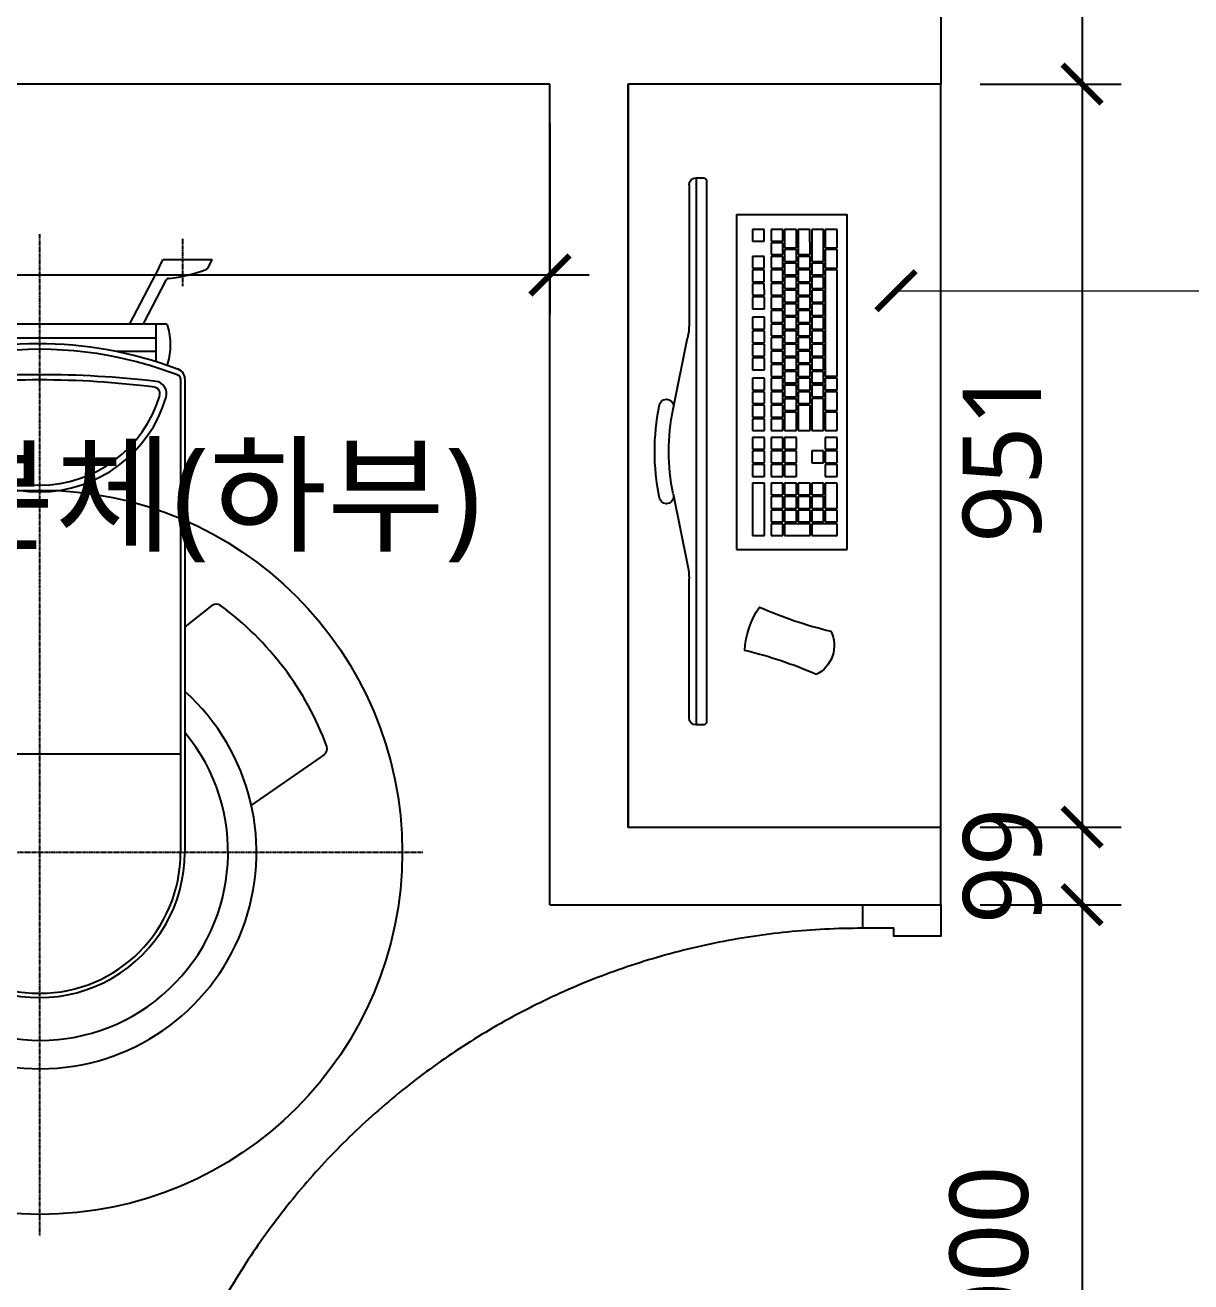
# Model space of a CAD drawing. Header units: metres. Extents: x 11578468 to 47831421, y -58341524 to -14256839.
# Drawn here: x 23882007 to 23883497, y -29084175 to -29082567 of the extents above; entities that cross this region are included whole.
import ezdxf

# ---------------------------------------------------------------- set-up
doc = ezdxf.new("R2010")
doc.units = ezdxf.units.M
doc.header["$LTSCALE"] = 50
doc.header["$MEASUREMENT"] = 0
doc.linetypes.add('CENTER2', pattern=[28.575, 19.05, -3.175, 3.175, -3.175])
doc.linetypes.add('CENTERX2', pattern=[4, 2.5, -0.5, 0.5, -0.5])
doc.layers.get('0').update_dxf_attribs({"linetype": 'CONTINUOUS'})
doc.layers.get('DEFPOINTS').update_dxf_attribs({"linetype": 'CONTINUOUS'})
for name, color, linetype in [('TEX', 7, 'CONTINUOUS'), ('wall', 3, 'CONTINUOUS'), ('WIN', 4, 'CONTINUOUS'), ('家具', 251, 'CONTINUOUS'), ('가구', 6, 'CONTINUOUS')]:
    doc.layers.add(name, color=color, linetype=linetype)
doc.layers.add('text', color=7, linetype='CONTINUOUS', lineweight=0)
doc.layers.add('wall2', color=3, linetype='CONTINUOUS', lineweight=25)
doc.styles.add('HY 울릉도 L', font='malgun.ttf')
doc.styles.add('JT1', font='malgun.ttf')
doc.dimstyles.new('사본 50', dxfattribs={"dimscale": 50, "dimtxt": 2, "dimasz": 1, "dimexe": 1, "dimexo": 1, "dimgap": 1, "dimtad": 1, "dimdec": 0, "dimrnd": 0.05, "dimdsep": 46, "dimlunit": 6, "dimtxsty": 'HY 울릉도 L', "dimblk": 'ARCHTICK', "dimcen": 2.5, "dimdle": 1, "dimclrd": 133, "dimclre": 133, "dimclrt": 30, "dimadec": 0, "dimazin": 0, "dimtfac": 1, "dimtdec": 0, "dimtix": 1, "dimtmove": 2, "dimatfit": 3, "dimldrblk": 'ARCHTICK', "dimfxl": 1, "dimlwd": -1, "dimlwe": -1, "dimarcsym": 0})

# ---------------------------------------------------------------- blocks, each defined once
blk = doc.blocks.new('A$C6A105BC0')
for p, q in [((224.6, 104.4), (224.6, 246)), ((224.6, 246), (653.1, 246)), ((653.1, 104.4), (653.1, 246)), ((242.4, 233.2), (257.5, 233.2)), ((242.4, 200.8), (242.4, 233.2)), ((257.5, 233.2), (257.5, 200.8)), ((259.7, 218.1), (259.7, 233.2)), ((259.7, 233.2), (274.8, 233.2)), ((274.8, 233.2), (274.8, 218.1)), ((277, 233.2), (309.5, 233.2)), ((277, 218.1), (277, 233.2)), ((309.5, 233.2), (309.5, 218.1)), ((318.1, 233.2), (333.3, 233.2)), ((318.1, 218.1), (318.1, 233.2)), ((333.3, 233.2), (333.3, 218.1)), ((335.4, 218.1), (335.4, 233.2)), ((335.4, 233.2), (350.6, 233.2)), ((350.6, 233.2), (350.6, 218.1)), ((352.8, 233.2), (367.9, 233.2)), ((352.8, 218.1), (352.8, 233.2)), ((367.9, 233.2), (367.9, 218.1)), ((376.6, 233.2), (400.4, 233.2)), ((376.6, 218.1), (376.6, 233.2)), ((400.4, 233.2), (400.4, 218.1)), ((402.5, 233.2), (426.3, 233.2)), ((402.5, 218.1), (402.5, 233.2)), ((426.3, 233.2), (426.3, 218.1)), ((428.5, 233.2), (428.5, 218.1)), ((428.5, 233.2), (443.7, 233.2)), ((443.7, 233.2), (443.7, 218.1)), ((445.8, 233.2), (445.8, 218.1)), ((445.8, 233.2), (582.2, 233.2)), ((582.2, 233.2), (582.2, 218.1)), ((584.3, 233.2), (608.2, 233.2)), ((584.3, 218.1), (584.3, 233.2)), ((608.2, 233.2), (608.2, 218.1)), ((610.3, 233.2), (634.1, 233.2)), ((610.3, 218.1), (610.3, 233.2)), ((634.1, 233.2), (634.1, 218.1)), ((274.8, 218.1), (259.7, 218.1)), ((259.7, 200.8), (259.7, 215.9)), ((259.7, 215.9), (274.8, 215.9)), ((274.8, 215.9), (274.8, 200.8)), ((309.5, 218.1), (277, 218.1)), ((277, 215.9), (292.2, 215.9)), ((277, 200.8), (277, 215.9)), ((292.2, 215.9), (292.2, 200.8)), ((294.3, 215.9), (309.5, 215.9)), ((294.3, 200.8), (294.3, 215.9)), ((309.5, 215.9), (309.5, 200.8)), ((333.3, 218.1), (318.1, 218.1)), ((350.6, 218.1), (335.4, 218.1)), ((335.4, 215.9), (350.6, 215.9)), ((335.4, 200.8), (335.4, 215.9)), ((350.6, 215.9), (350.6, 200.8)), ((367.9, 218.1), (352.8, 218.1)), ((400.4, 218.1), (376.6, 218.1)), ((376.6, 215.9), (417.7, 215.9)), ((376.6, 200.8), (376.6, 215.9)), ((426.3, 218.1), (402.5, 218.1)), ((417.7, 215.9), (417.7, 200.8)), ((419.9, 215.9), (435, 215.9)), ((419.9, 200.8), (419.9, 215.9)), ((443.7, 218.1), (428.5, 218.1)), ((435, 200.8), (435, 215.9)), ((437.2, 215.9), (452.3, 215.9)), ((437.2, 215.9), (437.2, 200.8)), ((582.2, 218.1), (445.8, 218.1)), ((452.3, 215.9), (452.3, 200.8)), ((454.5, 200.8), (454.5, 215.9)), ((454.5, 215.9), (469.6, 215.9)), ((469.6, 215.9), (469.6, 200.8)), ((471.8, 200.8), (471.8, 215.9)), ((471.8, 215.9), (487, 215.9)), ((487, 215.9), (487, 200.8)), ((489.1, 215.9), (504.3, 215.9)), ((489.1, 200.8), (489.1, 215.9)), ((504.3, 215.9), (504.3, 200.8)), ((506.4, 215.9), (521.6, 215.9)), ((506.4, 200.8), (506.4, 215.9)), ((521.6, 215.9), (521.6, 200.8)), ((523.7, 215.9), (538.9, 215.9)), ((523.7, 200.8), (523.7, 215.9)), ((538.9, 215.9), (538.9, 200.8)), ((541.1, 215.9), (556.2, 215.9)), ((541.1, 200.8), (541.1, 215.9)), ((556.2, 215.9), (556.2, 200.8)), ((558.4, 215.9), (573.5, 215.9)), ((558.4, 200.8), (558.4, 215.9)), ((573.5, 215.9), (573.5, 200.8)), ((575.7, 215.9), (590.8, 215.9)), ((575.7, 200.8), (575.7, 215.9)), ((608.2, 218.1), (584.3, 218.1)), ((590.8, 215.9), (590.8, 200.8)), ((593, 215.9), (634.1, 215.9)), ((593, 200.8), (593, 215.9)), ((634.1, 218.1), (610.3, 218.1)), ((634.1, 215.9), (634.1, 200.8)), ((257.5, 200.8), (242.4, 200.8)), ((242.4, 198.6), (257.5, 198.6)), ((242.4, 166.1), (242.4, 198.6)), ((257.5, 198.6), (257.5, 166.1)), ((274.8, 200.8), (259.7, 200.8)), ((259.7, 198.6), (274.8, 198.6)), ((259.7, 183.4), (259.7, 198.6)), ((274.8, 198.6), (274.8, 183.4)), ((292.2, 200.8), (277, 200.8)), ((277, 198.6), (292.2, 198.6)), ((277, 183.4), (277, 198.6)), ((292.2, 198.6), (292.2, 183.4)), ((309.5, 200.8), (294.3, 200.8)), ((294.3, 198.6), (309.5, 198.6)), ((294.3, 183.4), (294.3, 198.6)), ((309.5, 198.6), (309.5, 183.4)), ((350.6, 200.8), (335.4, 200.8)), ((417.7, 200.8), (376.6, 200.8)), ((376.6, 198.6), (409, 198.6)), ((376.6, 183.4), (376.6, 198.6)), ((409, 198.6), (409, 183.4)), ((411.2, 198.6), (426.3, 198.6)), ((411.2, 183.4), (411.2, 198.6)), ((435, 200.8), (419.9, 200.8)), ((426.3, 198.6), (426.3, 183.4)), ((428.5, 198.6), (443.7, 198.6)), ((428.5, 183.4), (428.5, 198.6)), ((452.3, 200.8), (437.2, 200.8)), ((443.7, 198.6), (443.7, 183.4)), ((445.8, 198.6), (461, 198.6)), ((445.8, 183.4), (445.8, 198.6)), ((469.6, 200.8), (454.5, 200.8)), ((461, 198.6), (461, 183.4)), ((463.1, 183.4), (463.1, 198.6)), ((463.1, 198.6), (478.3, 198.6)), ((487, 200.8), (471.8, 200.8)), ((478.3, 198.6), (478.3, 183.4)), ((480.5, 198.6), (495.6, 198.6)), ((480.5, 183.4), (480.5, 198.6)), ((504.3, 200.8), (489.1, 200.8)), ((495.6, 198.6), (495.6, 183.4)), ((497.8, 198.6), (512.9, 198.6)), ((497.8, 183.4), (497.8, 198.6)), ((521.6, 200.8), (506.4, 200.8)), ((512.9, 198.6), (512.9, 183.4)), ((515.1, 198.6), (530.2, 198.6)), ((515.1, 183.4), (515.1, 198.6)), ((538.9, 200.8), (523.7, 200.8)), ((530.2, 198.6), (530.2, 183.4)), ((532.4, 198.6), (547.6, 198.6)), ((532.4, 183.4), (532.4, 198.6)), ((556.2, 200.8), (541.1, 200.8)), ((547.6, 198.6), (547.6, 183.4)), ((549.7, 183.4), (549.7, 198.6)), ((549.7, 198.6), (564.9, 198.6)), ((573.5, 200.8), (558.4, 200.8)), ((564.9, 198.6), (564.9, 183.4)), ((567, 198.6), (582.2, 198.6)), ((567, 183.4), (567, 198.6)), ((590.8, 200.8), (575.7, 200.8)), ((582.2, 198.6), (582.2, 183.4)), ((584.3, 198.6), (599.5, 198.6)), ((584.3, 183.4), (584.3, 198.6)), ((634.1, 200.8), (593, 200.8)), ((599.5, 198.6), (599.5, 183.4)), ((601.7, 198.6), (634.1, 198.6)), ((601.7, 183.4), (601.7, 198.6)), ((634.1, 198.6), (634.1, 183.4)), ((274.8, 183.4), (259.7, 183.4)), ((259.7, 181.3), (274.8, 181.3)), ((259.7, 166.1), (259.7, 181.3)), ((274.8, 181.3), (274.8, 166.1)), ((292.2, 183.4), (277, 183.4)), ((277, 181.3), (292.2, 181.3)), ((277, 166.1), (277, 181.3)), ((292.2, 181.3), (292.2, 166.1)), ((309.5, 183.4), (294.3, 183.4)), ((294.3, 181.3), (309.5, 181.3)), ((294.3, 166.1), (294.3, 181.3)), ((309.5, 181.3), (309.5, 166.1)), ((318.1, 181.3), (333.3, 181.3)), ((318.1, 166.1), (318.1, 181.3)), ((333.3, 181.3), (333.3, 166.1)), ((335.4, 181.3), (350.6, 181.3)), ((335.4, 166.1), (335.4, 181.3)), ((350.6, 181.3), (350.6, 166.1)), ((352.8, 181.3), (367.9, 181.3)), ((352.8, 166.1), (352.8, 181.3)), ((367.9, 181.3), (367.9, 166.1)), ((409, 183.4), (376.6, 183.4)), ((376.6, 181.3), (400.4, 181.3)), ((376.6, 166.1), (376.6, 181.3)), ((400.4, 181.3), (400.4, 166.1)), ((402.5, 181.3), (417.7, 181.3)), ((402.5, 166.1), (402.5, 181.3)), ((426.3, 183.4), (411.2, 183.4)), ((417.7, 166.1), (417.7, 181.3)), ((419.9, 181.3), (435, 181.3)), ((419.9, 166.1), (419.9, 181.3)), ((443.7, 183.4), (428.5, 183.4)), ((435, 166.1), (435, 181.3)), ((437.2, 181.3), (452.3, 181.3)), ((437.2, 181.3), (437.2, 166.1)), ((461, 183.4), (445.8, 183.4)), ((452.3, 181.3), (452.3, 166.1)), ((454.5, 181.3), (469.6, 181.3)), ((454.5, 166.1), (454.5, 181.3)), ((478.3, 183.4), (463.1, 183.4)), ((469.6, 181.3), (469.6, 166.1)), ((471.8, 166.1), (471.8, 181.3)), ((471.8, 181.3), (487, 181.3)), ((495.6, 183.4), (480.5, 183.4)), ((487, 181.3), (487, 166.1)), ((489.1, 166.1), (489.1, 181.3)), ((489.1, 181.3), (504.3, 181.3)), ((512.9, 183.4), (497.8, 183.4)), ((504.3, 181.3), (504.3, 166.1)), ((506.4, 166.1), (506.4, 181.3)), ((506.4, 181.3), (521.6, 181.3)), ((530.2, 183.4), (515.1, 183.4)), ((521.6, 181.3), (521.6, 166.1)), ((523.7, 181.3), (538.9, 181.3)), ((523.7, 166.1), (523.7, 181.3)), ((547.6, 183.4), (532.4, 183.4)), ((538.9, 181.3), (538.9, 166.1)), ((541.1, 181.3), (556.2, 181.3)), ((541.1, 166.1), (541.1, 181.3)), ((564.9, 183.4), (549.7, 183.4)), ((556.2, 181.3), (556.2, 166.1)), ((558.4, 181.3), (573.5, 181.3)), ((558.4, 166.1), (558.4, 181.3)), ((582.2, 183.4), (567, 183.4)), ((573.5, 181.3), (573.5, 166.1)), ((575.7, 181.3), (590.8, 181.3)), ((575.7, 166.1), (575.7, 181.3)), ((599.5, 183.4), (584.3, 183.4)), ((590.8, 181.3), (590.8, 166.1)), ((593, 181.3), (608.2, 181.3)), ((593, 166.1), (593, 181.3)), ((634.1, 183.4), (601.7, 183.4)), ((608.2, 181.3), (608.2, 166.1)), ((610.3, 181.3), (634.1, 181.3)), ((610.3, 166.1), (610.3, 181.3)), ((634.1, 181.3), (634.1, 166.1)), ((257.5, 166.1), (242.4, 166.1)), ((242.4, 164), (257.5, 164)), ((242.4, 148.8), (242.4, 164)), ((257.5, 164), (257.5, 148.8)), ((274.8, 166.1), (259.7, 166.1)), ((259.7, 148.8), (259.7, 164)), ((259.7, 164), (274.8, 164)), ((274.8, 164), (274.8, 148.8)), ((292.2, 166.1), (277, 166.1)), ((277, 164), (292.2, 164)), ((277, 148.8), (277, 164)), ((292.2, 164), (292.2, 148.8)), ((309.5, 166.1), (294.3, 166.1)), ((294.3, 148.8), (294.3, 164)), ((294.3, 164), (309.5, 164)), ((309.5, 164), (309.5, 148.8)), ((333.3, 166.1), (318.1, 166.1)), ((318.1, 164), (333.3, 164)), ((318.1, 148.8), (318.1, 164)), ((333.3, 164), (333.3, 148.8)), ((350.6, 166.1), (335.4, 166.1)), ((335.4, 148.8), (335.4, 164)), ((335.4, 164), (350.6, 164)), ((350.6, 164), (350.6, 148.8)), ((367.9, 166.1), (352.8, 166.1)), ((352.8, 148.8), (352.8, 164)), ((352.8, 164), (367.9, 164)), ((367.9, 164), (367.9, 148.8)), ((400.4, 166.1), (376.6, 166.1)), ((376.6, 164), (391.7, 164)), ((376.6, 148.8), (376.6, 164)), ((391.7, 164), (391.7, 148.8)), ((393.9, 148.8), (393.9, 164)), ((393.9, 164), (409, 164)), ((417.7, 166.1), (402.5, 166.1)), ((409, 164), (409, 148.8)), ((411.2, 148.8), (411.2, 164)), ((411.2, 164), (426.3, 164)), ((435, 166.1), (419.9, 166.1)), ((426.3, 164), (426.3, 148.8)), ((428.5, 148.8), (428.5, 164)), ((428.5, 164), (443.7, 164)), ((452.3, 166.1), (437.2, 166.1)), ((443.7, 164), (443.7, 148.8)), ((445.8, 148.8), (445.8, 164)), ((445.8, 164), (461, 164)), ((469.6, 166.1), (454.5, 166.1)), ((461, 164), (461, 148.8)), ((463.1, 148.8), (463.1, 164)), ((463.1, 164), (478.3, 164)), ((487, 166.1), (471.8, 166.1)), ((478.3, 164), (478.3, 148.8)), ((480.5, 164), (495.6, 164)), ((480.5, 148.8), (480.5, 164)), ((504.3, 166.1), (489.1, 166.1)), ((495.6, 164), (495.6, 148.8)), ((497.8, 148.8), (497.8, 164)), ((497.8, 164), (512.9, 164)), ((521.6, 166.1), (506.4, 166.1)), ((512.9, 164), (512.9, 148.8)), ((515.1, 164), (530.2, 164)), ((515.1, 148.8), (515.1, 164)), ((538.9, 166.1), (523.7, 166.1)), ((530.2, 164), (530.2, 148.8)), ((532.4, 148.8), (532.4, 164)), ((532.4, 164), (547.6, 164)), ((556.2, 166.1), (541.1, 166.1)), ((547.6, 164), (547.6, 148.8)), ((549.7, 148.8), (549.7, 164)), ((549.7, 164), (564.9, 164)), ((573.5, 166.1), (558.4, 166.1)), ((564.9, 164), (564.9, 148.8)), ((567, 164), (582.2, 164)), ((567, 148.8), (567, 164)), ((590.8, 166.1), (575.7, 166.1)), ((582.2, 164), (582.2, 148.8)), ((584.3, 148.8), (584.3, 164)), ((584.3, 164), (599.5, 164)), ((608.2, 166.1), (593, 166.1)), ((599.5, 164), (599.5, 148.8)), ((601.7, 148.8), (601.7, 164)), ((601.7, 164), (616.8, 164)), ((634.1, 166.1), (610.3, 166.1)), ((616.8, 164), (616.8, 148.8)), ((619, 164), (634.1, 164)), ((619, 148.8), (619, 164)), ((634.1, 164), (634.1, 148.8)), ((257.5, 148.8), (242.4, 148.8)), ((274.8, 148.8), (259.7, 148.8)), ((292.2, 148.8), (277, 148.8)), ((309.5, 148.8), (294.3, 148.8)), ((333.3, 148.8), (318.1, 148.8)), ((350.6, 148.8), (335.4, 148.8)), ((367.9, 148.8), (352.8, 148.8)), ((391.7, 148.8), (376.6, 148.8)), ((409, 148.8), (393.9, 148.8)), ((426.3, 148.8), (411.2, 148.8)), ((443.7, 148.8), (428.5, 148.8)), ((461, 148.8), (445.8, 148.8)), ((478.3, 148.8), (463.1, 148.8)), ((495.6, 148.8), (480.5, 148.8)), ((512.9, 148.8), (497.8, 148.8)), ((530.2, 148.8), (515.1, 148.8)), ((547.6, 148.8), (532.4, 148.8)), ((564.9, 148.8), (549.7, 148.8)), ((582.2, 148.8), (567, 148.8)), ((599.5, 148.8), (584.3, 148.8)), ((616.8, 148.8), (601.7, 148.8)), ((634.1, 148.8), (619, 148.8)), ((242.4, 140.2), (309.5, 140.2)), ((242.4, 125), (242.4, 140.2)), ((309.5, 140.2), (309.5, 125)), ((318.1, 140.2), (333.3, 140.2)), ((318.1, 125), (318.1, 140.2)), ((333.3, 140.2), (333.3, 125)), ((335.4, 125), (335.4, 140.2)), ((335.4, 140.2), (350.6, 140.2)), ((350.6, 140.2), (350.6, 125)), ((352.8, 140.2), (367.9, 140.2)), ((352.8, 125), (352.8, 140.2)), ((367.9, 140.2), (367.9, 125)), ((376.6, 140.2), (391.7, 140.2)), ((376.6, 125), (376.6, 140.2)), ((391.7, 140.2), (391.7, 125)), ((393.9, 140.2), (409, 140.2)), ((393.9, 125), (393.9, 140.2)), ((409, 140.2), (409, 125)), ((411.2, 140.2), (426.3, 140.2)), ((411.2, 125), (411.2, 140.2)), ((426.3, 140.2), (426.3, 125)), ((428.5, 140.2), (443.7, 140.2)), ((428.5, 125), (428.5, 140.2)), ((443.7, 140.2), (443.7, 125)), ((454.5, 140.2), (469.6, 140.2)), ((454.5, 125), (454.5, 140.2)), ((469.6, 140.2), (469.6, 125)), ((471.8, 125), (471.8, 140.2)), ((471.8, 140.2), (487, 140.2)), ((487, 140.2), (487, 125)), ((489.1, 140.2), (504.3, 140.2)), ((489.1, 125), (489.1, 140.2)), ((504.3, 140.2), (504.3, 125)), ((506.4, 140.2), (521.6, 140.2)), ((506.4, 125), (506.4, 140.2)), ((521.6, 140.2), (521.6, 125)), ((532.4, 125), (532.4, 140.2)), ((532.4, 140.2), (547.6, 140.2)), ((547.6, 140.2), (547.6, 125)), ((549.7, 140.2), (564.9, 140.2)), ((549.7, 125), (549.7, 140.2)), ((564.9, 140.2), (564.9, 125)), ((567, 140.2), (582.2, 140.2)), ((567, 125), (567, 140.2)), ((582.2, 140.2), (582.2, 125)), ((584.3, 140.2), (599.5, 140.2)), ((584.3, 125), (584.3, 140.2)), ((599.5, 140.2), (599.5, 125)), ((619, 140.2), (634.1, 140.2)), ((619, 125), (619, 140.2)), ((634.1, 140.2), (634.1, 125)), ((309.5, 125), (242.4, 125)), ((333.3, 125), (318.1, 125)), ((350.6, 125), (335.4, 125)), ((367.9, 125), (352.8, 125)), ((391.7, 125), (376.6, 125)), ((409, 125), (393.9, 125)), ((426.3, 125), (411.2, 125)), ((443.7, 125), (428.5, 125)), ((469.6, 125), (454.5, 125)), ((487, 125), (471.8, 125)), ((504.3, 125), (489.1, 125)), ((521.6, 125), (506.4, 125)), ((547.6, 125), (532.4, 125)), ((564.9, 125), (549.7, 125)), ((582.2, 125), (567, 125)), ((599.5, 125), (584.3, 125)), ((634.1, 125), (619, 125)), ((653.1, 104.4), (224.6, 104.4)), ((695.5, 66.4), (4.5, 66.4)), ((700, 52.9), (700, 61.9)), ((700, 52.9), (700, 52.9)), ((404.1, 23.5), (495.1, 42.1)), ((691, 43.9), (513.1, 43.9))]:
    blk.add_line(p, q)
blk.add_lwpolyline([(64.6, 206.6, -0.043661), (95.3, 115.1, 0.131652), (150.8, 133.8, -0.043661), (120, 225.3, 0.414214)], format="xyb", close=True)
blk.add_lwpolyline([(295.9, 23.5), (204.9, 42.1)])
for centre, radius, start, end in [((4.5, 61.9), 4.5, 90, 180), ((695.5, 61.9), 4.5, 360, 90), ((691, 52.9), 9, 270, 360), ((186.9, -46.1), 90, 78.4398, 90), ((513.1, -46.1), 90, 90, 101.5601), ((292.3, 15), 9.2, 90, 270), ((350, 288), 270, 258.4398, 281.5601), ((407.7, 15), 9.2, 270, 90), ((350, 288), 288, 258.4398, 281.5601)]:
    blk.add_arc(centre, radius, start, end)
at = {"layer": '家具', "color": 251, "true_color": 0x636466}
for p, q in [((0, 61.9), (0, 52.9)), ((700, 52.9), (0, 52.9)), ((0, 52.9), (0, 52.9)), ((9, 43.9), (186.9, 43.9))]:
    blk.add_line(p, q, dxfattribs=at)
blk.add_arc((9, 52.9), 9, 180, 270, dxfattribs=at)
blk = doc.blocks.new('_ArchTick')
at = {"color": 0, "linetype": 'ByBlock', "const_width": 0.15}
blk.add_lwpolyline([(-0.5, -0.5), (0.5, 0.5)], dxfattribs=at)
blk = doc.blocks.new('CT机')
at = {"layer": '家具', "color": 8, "linetype": 'CENTERX2', "ltscale": 0.01}
for p, q in [((10140.4, 1063.6), (10140.4, 2486.8)), ((10343.3, 2413), (10343.3, 2480.3)), ((9595.3, 1608.1), (10684.3, 1608.1))]:
    blk.add_line(p, q, dxfattribs=at)
at = {"layer": '家具'}
for p, q in [((10309.7, 2439.7), (10315.3, 2450.6)), ((10315.3, 2450.6), (10385.2, 2450.6)), ((10379.2, 2439.1), (10385.2, 2450.6)), ((10309.6, 2439.7), (10267.8, 2359.2)), ((10309.6, 2439.7), (10309.7, 2439.7)), ((10287.5, 2359.2), (10319.7, 2421.3)), ((9207.7, 2359.2), (10318, 2359.2)), ((10305.2, 2359.2), (10305.2, 2305.5)), ((10305.2, 2320.1), (10249, 2320.1)), ((10346.4, 2281.3), (10346.4, 1608.1)), ((10346.3, 1928.3), (10385, 1958.8)), ((9939.5, 1748.1), (10340.2, 1748.1)), ((10544.5, 1747.1), (10439.8, 1674.7))]:
    blk.add_line(p, q, dxfattribs=at)
at = {"layer": '家具', "color": 251}
for p, q in [((10305.2, 2338.9), (9243.7, 2338.9)), ((10340.2, 2281.3), (10340.2, 1608.1))]:
    blk.add_line(p, q, dxfattribs=at)
at = {"layer": '家具'}
for centre, major_axis, start_param, end_param in [((10304.1, 2621), (-140, -140), 0.884042, 1.160152), ((10374.8, 2441.3), (-3.5, 3.5), 2.730948, 3.448334), ((10324.1, 2419), (-3.5, 3.5), 5.596431, 6.589927), ((10317.9, 2354.6), (-3.24, -3.24), 2.672465, 3.900286), ((10139.8, 1782.8), (-387.7, -387.7), 3.563968, 4.300302), ((10226.9, 2329.5), (-70, -70), 2.084765, 2.627624), ((10139.8, 845), (-1019.7, -1019.7), 3.812134, 4.041848), ((10318.5, 2304), (-2.8, -2.8), 1.411055, 2.084755), ((10332.1, 2281.3), (-10.1, 10.1), 3.924955, 5.329229), ((10139.8, 984.2), (-916, -916), 3.800644, 4.053337), ((10301.9, 2260.3), (-6.4, 6.4), 3.640516, 5.371441), ((10302.9, 2260.2), (-12.4, 12.4), 3.641048, 5.371872), ((10139.8, 2308.1), (-132.6, 132.6), 1.071298, 3.641091), ((10139.8, 2308), (-125.9, 125.9), 1.071873, 3.640516), ((10140.4, 1608.1), (-364, 364), 0.785398, 7.068583), ((10391.1, 1950.8), (-7.07, 7.07), 4.865147, 6.152286), ((10139.8, 1608.1), (-307.6, 307.6), 4.280378, 4.865147), ((10140.4, 1608.1), (-297.7, -77.7), -1.088128, 3.723453), ((10140.4, 1608.1), (-189, -189), -1.470299, 3.047153), ((10538.5, 1755.2), (-7.07, 7.07), 2.99324, 4.280378), ((10139.8, 1608.1), (-146, 146), 0.785398, 3.926991)]:
    blk.add_ellipse(centre, major_axis=major_axis, ratio=1, start_param=start_param, end_param=end_param, dxfattribs=at)
at = {"layer": '家具', "color": 251}
for centre, major_axis, start_param, end_param in [((10139.8, 1781.2), (-383.2, -383.2), 3.685255, 4.168727), ((10137.5, 1772.9), (-389.3, 389.3), 5.126958, 5.255453), ((10335.1, 2281.3), (-3.59, -3.59), 2.356571, 3.556017), ((10139.8, 1608.1), (-141.7, -141.7), -0.785398, 2.356194)]:
    blk.add_ellipse(centre, major_axis=major_axis, ratio=1, start_param=start_param, end_param=end_param, dxfattribs=at)
blk = doc.blocks.new('*D2040')
at = {"layer": 'DEFPOINTS', "color": 0}
for p in [(23880565.9, -29082642.3), (23882677.7, -29082642.3), (23882677.7, -29082886.5)]:
    blk.add_point(p, dxfattribs=at)
at = {"layer": '가구', "color": 133, "ltscale": 10}
for p, q in [((23880565.9, -29082692.3), (23880565.9, -29082936.5)), ((23882677.7, -29082692.3), (23882677.7, -29082936.5)), ((23880515.9, -29082886.5), (23882727.7, -29082886.5))]:
    blk.add_line(p, q, dxfattribs=at)
at = {"layer": '가구', "color": 133, "xscale": 50, "yscale": 50, "zscale": 50, "rotation": 180}
blk.add_blockref('_ArchTick', (23880565.9, -29082886.5), dxfattribs=at)
at = {"layer": '가구', "color": 133, "xscale": 50, "yscale": 50, "zscale": 50}
blk.add_blockref('_ArchTick', (23882677.7, -29082886.5), dxfattribs=at)
at = {"layer": '가구', "color": 30, "ltscale": 10, "insert": (23881621.8, -29082776.1), "char_height": 100, "attachment_point": 5, "style": 'HY 울릉도 L'}
blk.add_mtext('2,112', dxfattribs=at)
blk = doc.blocks.new('*U632')
at = {"layer": 'WIN', "linetype": 'Continuous', "transparency": 33554687}
for points in [[(30, 1140), (30, 200), (70, 200), (70, 1140)], [(0, 200), (0, 100), (40, 100), (40, 160), (30, 160), (30, 200)], [(1000, 200), (1000, 100), (960, 100), (960, 160), (970, 160), (970, 200)]]:
    blk.add_lwpolyline(points, close=True, dxfattribs=at)
at = {"layer": 'WIN', "linetype": 'CENTER2', "ltscale": 20, "transparency": 33554687}
blk.add_arc((30, 200), 940, 0, 90, dxfattribs=at)
blk = doc.blocks.new('*D2063')
at = {"layer": 'DEFPOINTS', "color": 0}
for p in [(23883177.7, -29081932.3), (23883177.7, -29082642.3), (23883358.2, -29082642.3)]:
    blk.add_point(p, dxfattribs=at)
at = {"layer": 'wall', "color": 133, "ltscale": 10}
for p, q in [((23883358.2, -29081882.3), (23883358.2, -29082692.3)), ((23883227.7, -29081932.3), (23883408.2, -29081932.3)), ((23883227.7, -29082642.3), (23883408.2, -29082642.3))]:
    blk.add_line(p, q, dxfattribs=at)
at = {"layer": 'wall', "color": 133, "xscale": 50, "yscale": 50, "zscale": 50}
for p, rotation in [((23883358.2, -29081932.3), 90), ((23883358.2, -29082642.3), 270)]:
    blk.add_blockref('_ArchTick', p, dxfattribs=dict(at, rotation=rotation))
at = {"layer": 'wall', "color": 30, "ltscale": 10, "insert": (23883256.3, -29082287.3), "char_height": 100, "attachment_point": 5, "rotation": 90, "style": 'HY 울릉도 L'}
blk.add_mtext('710', dxfattribs=at)
blk = doc.blocks.new('*D2064')
at = {"layer": 'DEFPOINTS', "color": 0}
for p in [(23883177.7, -29082642.3), (23883177.7, -29083592.9), (23883358.2, -29083592.9)]:
    blk.add_point(p, dxfattribs=at)
at = {"layer": 'wall', "color": 133, "ltscale": 10}
for p, q in [((23883358.2, -29082592.3), (23883358.2, -29083642.9)), ((23883227.7, -29082642.3), (23883408.2, -29082642.3)), ((23883227.7, -29083592.9), (23883408.2, -29083592.9))]:
    blk.add_line(p, q, dxfattribs=at)
at = {"layer": 'wall', "color": 133, "xscale": 50, "yscale": 50, "zscale": 50}
for p, rotation in [((23883358.2, -29082642.3), 90), ((23883358.2, -29083592.9), 270)]:
    blk.add_blockref('_ArchTick', p, dxfattribs=dict(at, rotation=rotation))
at = {"layer": 'wall', "color": 30, "ltscale": 10, "insert": (23883256.3, -29083117.6), "char_height": 100, "attachment_point": 5, "rotation": 90, "style": 'HY 울릉도 L'}
blk.add_mtext('951', dxfattribs=at)
blk = doc.blocks.new('*D2065')
at = {"layer": 'DEFPOINTS', "color": 0}
for p in [(23883177.7, -29083592.9), (23883177.7, -29083692.3), (23883358.2, -29083692.3)]:
    blk.add_point(p, dxfattribs=at)
at = {"layer": 'wall', "color": 133, "ltscale": 10}
for p, q in [((23883358.2, -29083542.9), (23883358.2, -29083742.3)), ((23883227.7, -29083592.9), (23883408.2, -29083592.9)), ((23883227.7, -29083692.3), (23883408.2, -29083692.3))]:
    blk.add_line(p, q, dxfattribs=at)
at = {"layer": 'wall', "color": 133, "xscale": 50, "yscale": 50, "zscale": 50}
for p, rotation in [((23883358.2, -29083592.9), 270), ((23883358.2, -29083692.3), 90)]:
    blk.add_blockref('_ArchTick', p, dxfattribs=dict(at, rotation=rotation))
at = {"layer": 'wall', "color": 30, "ltscale": 10, "insert": (23883256.6, -29083642.6), "char_height": 100, "attachment_point": 5, "rotation": 90, "style": 'HY 울릉도 L'}
blk.add_mtext('99', dxfattribs=at)
blk = doc.blocks.new('*D2066')
at = {"layer": 'DEFPOINTS', "color": 0}
for p in [(23883177.7, -29083692.3), (23883177.7, -29084692.3), (23883358.2, -29084692.3)]:
    blk.add_point(p, dxfattribs=at)
at = {"layer": 'wall', "color": 133, "ltscale": 10}
for p, q in [((23883358.2, -29083642.3), (23883358.2, -29084742.3)), ((23883227.7, -29083692.3), (23883408.2, -29083692.3)), ((23883227.7, -29084692.3), (23883408.2, -29084692.3))]:
    blk.add_line(p, q, dxfattribs=at)
at = {"layer": 'wall', "color": 133, "xscale": 50, "yscale": 50, "zscale": 50}
for p, rotation in [((23883358.2, -29083692.3), 90), ((23883358.2, -29084692.3), 270)]:
    blk.add_blockref('_ArchTick', p, dxfattribs=dict(at, rotation=rotation))
at = {"layer": 'wall', "color": 30, "ltscale": 10, "insert": (23883247.9, -29084192.3), "char_height": 100, "attachment_point": 5, "rotation": 90, "style": 'HY 울릉도 L'}
blk.add_mtext('1,000', dxfattribs=at)

msp = doc.modelspace()

# ---------------------------------------------------------------- linework, layer by layer
at = {"layer": 'wall', "ltscale": 10}
for p, q in [((23883177.7, -29081932.3), (23883177.7, -29082642.3)), ((23882677.7, -29082642.3), (23880565.9, -29082642.3)), ((23882677.7, -29083692.3), (23882677.7, -29082642.3)), ((23883177.7, -29082642.3), (23882777.7, -29082642.3)), ((23882777.7, -29083592.9), (23882777.7, -29082642.3)), ((23882777.7, -29083592.9), (23883177.7, -29083592.9)), ((23883177.7, -29083692.3), (23883177.7, -29083592.9)), ((23882677.7, -29083692.3), (23883177.7, -29083692.3))]:
    msp.add_line(p, q, dxfattribs=at)
at = {"layer": 'wall2'}
msp.add_line((23882777.7, -29083592.3), (23882777.7, -29083542.3), dxfattribs=at)
at = {"layer": '가구', "ltscale": 10}
msp.add_lwpolyline([(23883177.7, -29082642.3), (23882777.7, -29082642.3), (23882777.7, -29083592.9), (23883177.7, -29083592.9)], close=True, dxfattribs=at)

# ---------------------------------------------------------------- block references
at = {"layer": 'WIN', "linetype": 'Continuous', "rotation": 90.00000000000001}
msp.add_blockref('*U632', (23883277.7, -29084692.3), dxfattribs=at)
at = {"layer": '家具', "color": 251, "true_color": 0x636466, "xscale": -1, "rotation": 270.001428309615}
msp.add_blockref('A$C6A105BC0', (23882811.7, -29083462.2), dxfattribs=at)
at = {"layer": '家具', "color": 251, "true_color": 0x636466, "extrusion": (0, 0, -1), "xscale": -0.9, "yscale": 0.9, "zscale": -0.9}
msp.add_blockref('CT机', (-23872899.2, -29085072.4), dxfattribs=at)

# ---------------------------------------------------------------- texts
at = {"layer": 'TEX', "style": 'JT1'}
msp.add_text('x-ray컴퓨터본체(하부)', height=120, dxfattribs=at).set_placement((23881077.2, -29083227.7))

# ---------------------------------------------------------------- dimensions: what is measured, and where the dimension line sits
at = {"layer": 'wall', "ltscale": 10}
for base, p1, p2, picture, middle in [((23883358.2, -29082642.3), (23883177.7, -29081932.3), (23883177.7, -29082642.3), '*D2063', (23883256.3, -29082287.3)), ((23883358.2, -29083592.9), (23883177.7, -29082642.3), (23883177.7, -29083592.9), '*D2064', (23883256.3, -29083117.6)), ((23883358.2, -29083692.3), (23883177.7, -29083592.9), (23883177.7, -29083692.3), '*D2065', (23883256.6, -29083642.6)), ((23883358.2, -29084692.3), (23883177.7, -29083692.3), (23883177.7, -29084692.3), '*D2066', (23883247.9, -29084192.3))]:
    dim = msp.add_linear_dim(base=base, p1=p1, p2=p2, angle=90, dimstyle='사본 50', dxfattribs=at)
    dim.commit()
    dim.dimension.update_dxf_attribs({"geometry": picture, "text_midpoint": middle})
at = {"layer": '가구', "ltscale": 10}
dim = msp.add_linear_dim(base=(23882677.7, -29082886.5), p1=(23880565.9, -29082642.3), p2=(23882677.7, -29082642.3), dimstyle='사본 50', dxfattribs=at)
dim.commit()
dim.dimension.update_dxf_attribs({"geometry": '*D2040', "text_midpoint": (23881621.8, -29082776.1)})

# ---------------------------------------------------------------- leaders
at = {"layer": 'text'}
msp.add_leader([(23883120.3, -29082906.7), (23883555.5, -29082906.7)], dimstyle='사본 50', override={"dimgap": 1, "dimtad": 0}, dxfattribs=at)

doc.saveas('drawing.dxf')
